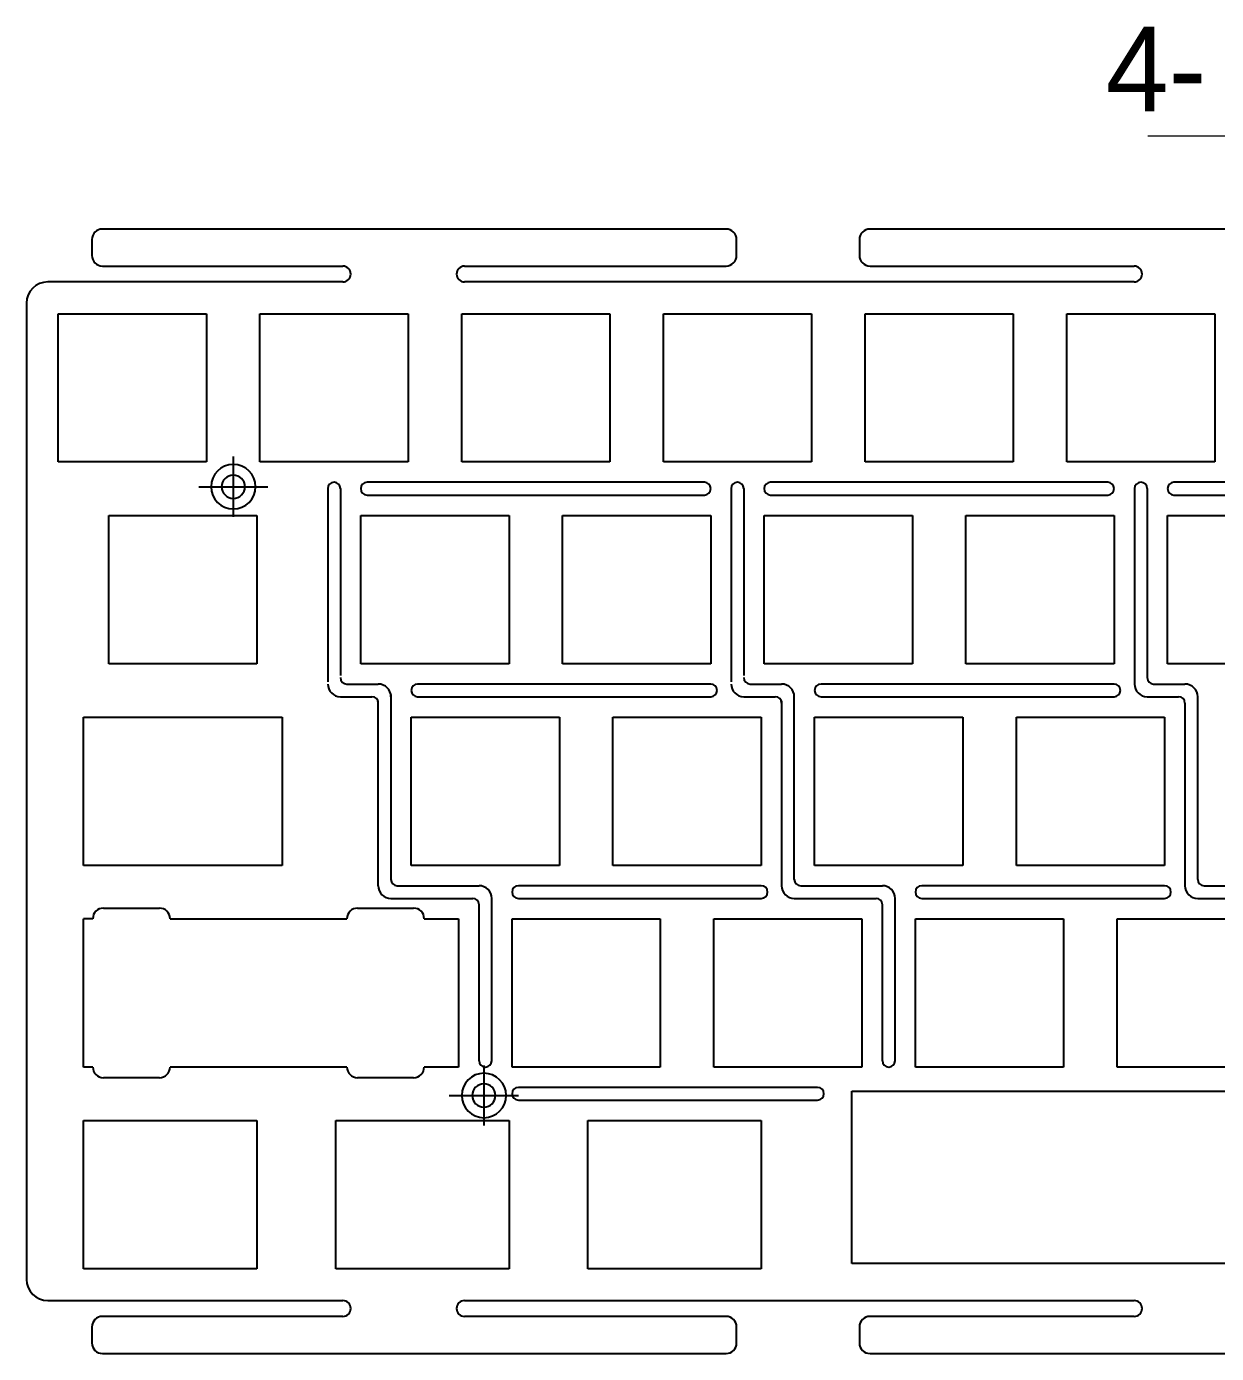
# Model space of a CAD drawing. Header units: millimetres. Extents: x 8 to 313, y 7 to 151.
# Drawn here: x 7.6 to 120, y 6.6 to 131.9 of the extents above; entities that cross this region are included whole.
import ezdxf

# ---------------------------------------------------------------- set-up
doc = ezdxf.new("R2010")
doc.units = ezdxf.units.MM
for name, pattern in [('AI-Linetype-5', [32.019867, 20.012417, -4.002483, 4.002483, -4.002483]), ('AI-Linetype-6', [32.019867, 20.012417, -4.002483, 4.002483, -4.002483]), ('AI-Linetype-7', [32.019867, 20.012417, -4.002483, 4.002483, -4.002483]), ('AI-Linetype-8', [32.019867, 20.012417, -4.002483, 4.002483, -4.002483])]:
    doc.linetypes.add(name, pattern=pattern)
doc.layers.add('01___PRT_ALL_DTM_PLN', color=7, linetype='Continuous')
doc.styles.get("Standard").update_dxf_attribs({"font": 'arial.ttf'})

# ---------------------------------------------------------------- blocks, each defined once
blk = doc.blocks.new('block 3')
at = {"color": 7, "lineweight": 25}
blk.add_lwpolyline([(93.19, 163.36), (93.19, 177.36)], dxfattribs=at)
blk = doc.blocks.new('block 4')
at = {"color": 7, "lineweight": 25}
blk.add_lwpolyline([(96.36, 184.36), (96.36, 182.86)], dxfattribs=at)
blk = doc.blocks.new('block 5')
at = {"color": 7, "lineweight": 25}
blk.add_lwpolyline([(96.36, 81.66), (96.36, 80.16)], dxfattribs=at)
blk = doc.blocks.new('block 6')
at = {"color": 7, "lineweight": 25}
blk.add_lwpolyline([(97.95, 144.31), (97.95, 158.31)], dxfattribs=at)
blk = doc.blocks.new('block 7')
at = {"color": 7, "lineweight": 25}
blk.add_lwpolyline([(107.19, 177.36), (107.19, 163.36)], dxfattribs=at)
blk = doc.blocks.new('block 8')
at = {"color": 7, "lineweight": 25}
blk.add_lwpolyline([(111.95, 158.31), (111.95, 144.31)], dxfattribs=at)
blk = doc.blocks.new('block 9')
at = {"color": 7, "lineweight": 25}
blk.add_lwpolyline([(112.24, 163.36), (112.24, 177.36)], dxfattribs=at)
blk = doc.blocks.new('block 10')
at = {"color": 7, "lineweight": 25}
blk.add_lwpolyline([(121.77, 144.31), (121.77, 158.31)], dxfattribs=at)
blk = doc.blocks.new('block 11')
at = {"color": 7, "lineweight": 25}
blk.add_lwpolyline([(126.24, 177.36), (126.24, 163.36)], dxfattribs=at)
blk = doc.blocks.new('block 12')
at = {"color": 7, "lineweight": 25}
blk.add_lwpolyline([(126.53, 125.26), (126.53, 139.26)], dxfattribs=at)
blk = doc.blocks.new('block 13')
at = {"color": 7, "lineweight": 25}
blk.add_lwpolyline([(131.29, 163.36), (131.29, 177.36)], dxfattribs=at)
blk = doc.blocks.new('block 14')
at = {"color": 7, "lineweight": 25}
blk.add_lwpolyline([(135.77, 158.31), (135.77, 144.31)], dxfattribs=at)
blk = doc.blocks.new('block 15')
at = {"color": 7, "lineweight": 25}
blk.add_lwpolyline([(136.05, 106.21), (136.05, 120.21)], dxfattribs=at)
blk = doc.blocks.new('block 16')
at = {"color": 7, "lineweight": 25}
blk.add_lwpolyline([(140.53, 139.26), (140.53, 125.26)], dxfattribs=at)
blk = doc.blocks.new('block 17')
at = {"color": 7, "lineweight": 25}
blk.add_lwpolyline([(140.82, 144.31), (140.82, 158.31)], dxfattribs=at)
blk = doc.blocks.new('block 18')
at = {"color": 7, "lineweight": 25}
blk.add_lwpolyline([(145.29, 177.36), (145.29, 163.36)], dxfattribs=at)
blk = doc.blocks.new('block 19')
at = {"color": 7, "lineweight": 25}
blk.add_lwpolyline([(145.58, 125.26), (145.58, 139.26)], dxfattribs=at)
blk = doc.blocks.new('block 20')
at = {"color": 7, "lineweight": 25}
blk.add_lwpolyline([(150.05, 120.21), (150.05, 106.21)], dxfattribs=at)
blk = doc.blocks.new('block 21')
at = {"color": 7, "lineweight": 25}
blk.add_lwpolyline([(150.34, 163.36), (150.34, 177.36)], dxfattribs=at)
blk = doc.blocks.new('block 22')
at = {"color": 7, "lineweight": 25}
blk.add_lwpolyline([(154.82, 158.31), (154.82, 144.31)], dxfattribs=at)
blk = doc.blocks.new('block 23')
at = {"color": 7, "lineweight": 25}
blk.add_lwpolyline([(155.1, 106.21), (155.1, 120.21)], dxfattribs=at)
blk = doc.blocks.new('block 24')
at = {"color": 7, "lineweight": 25}
blk.add_lwpolyline([(157.26, 80.16), (157.26, 81.66)], dxfattribs=at)
blk = doc.blocks.new('block 25')
at = {"color": 7, "lineweight": 25}
blk.add_lwpolyline([(157.26, 182.86), (157.26, 184.36)], dxfattribs=at)
blk = doc.blocks.new('block 26')
at = {"color": 7, "lineweight": 25}
blk.add_lwpolyline([(159.58, 139.26), (159.58, 125.26)], dxfattribs=at)
blk = doc.blocks.new('block 27')
at = {"color": 7, "lineweight": 25}
blk.add_lwpolyline([(159.87, 144.31), (159.87, 158.31)], dxfattribs=at)
blk = doc.blocks.new('block 28')
at = {"color": 7, "lineweight": 25}
blk.add_lwpolyline([(164.34, 177.36), (164.34, 163.36)], dxfattribs=at)
blk = doc.blocks.new('block 29')
at = {"color": 7, "lineweight": 25}
blk.add_lwpolyline([(164.63, 125.26), (164.63, 139.26)], dxfattribs=at)
blk = doc.blocks.new('block 31')
at = {"color": 7, "lineweight": 25}
blk.add_lwpolyline([(168.86, 184.36), (168.86, 182.86)], dxfattribs=at)
blk = doc.blocks.new('block 32')
at = {"color": 7, "lineweight": 25}
blk.add_lwpolyline([(168.86, 81.66), (168.86, 80.16)], dxfattribs=at)
blk = doc.blocks.new('block 33')
at = {"color": 7, "lineweight": 25}
blk.add_lwpolyline([(169.1, 120.21), (169.1, 106.21)], dxfattribs=at)
blk = doc.blocks.new('block 34')
at = {"color": 7, "lineweight": 25}
blk.add_lwpolyline([(169.39, 163.36), (169.39, 177.36)], dxfattribs=at)
blk = doc.blocks.new('block 35')
at = {"color": 7, "lineweight": 25}
blk.add_lwpolyline([(173.87, 158.31), (173.87, 144.31)], dxfattribs=at)
blk = doc.blocks.new('block 36')
at = {"color": 7, "lineweight": 25}
blk.add_lwpolyline([(174.15, 106.21), (174.15, 120.21)], dxfattribs=at)
blk = doc.blocks.new('block 37')
at = {"color": 7, "lineweight": 25}
blk.add_lwpolyline([(178.63, 139.26), (178.63, 125.26)], dxfattribs=at)
blk = doc.blocks.new('block 38')
at = {"color": 7, "lineweight": 25}
blk.add_lwpolyline([(178.92, 144.31), (178.92, 158.31)], dxfattribs=at)
blk = doc.blocks.new('block 39')
at = {"color": 7, "lineweight": 25}
blk.add_lwpolyline([(183.39, 177.36), (183.39, 163.36)], dxfattribs=at)
blk = doc.blocks.new('block 40')
at = {"color": 7, "lineweight": 25}
blk.add_lwpolyline([(183.68, 125.26), (183.68, 139.26)], dxfattribs=at)
blk = doc.blocks.new('block 41')
at = {"color": 7, "lineweight": 25}
blk.add_lwpolyline([(188.15, 120.21), (188.15, 106.21)], dxfattribs=at)
blk = doc.blocks.new('block 42')
at = {"color": 7, "lineweight": 25}
blk.add_lwpolyline([(188.44, 163.36), (188.44, 177.36)], dxfattribs=at)
blk = doc.blocks.new('block 43')
at = {"color": 7, "lineweight": 25}
blk.add_lwpolyline([(192.92, 158.31), (192.92, 144.31)], dxfattribs=at)
blk = doc.blocks.new('block 44')
at = {"color": 7, "lineweight": 25}
blk.add_lwpolyline([(193.2, 106.21), (193.2, 120.21)], dxfattribs=at)
blk = doc.blocks.new('block 45')
at = {"color": 7, "lineweight": 25}
blk.add_lwpolyline([(197.68, 139.26), (197.68, 125.26)], dxfattribs=at)
blk = doc.blocks.new('block 46')
at = {"color": 7, "lineweight": 25}
blk.add_lwpolyline([(197.97, 144.31), (197.97, 158.31)], dxfattribs=at)
blk = doc.blocks.new('block 47')
at = {"color": 7, "lineweight": 25}
blk.add_lwpolyline([(97.36, 79.16), (156.26, 79.16)], dxfattribs=at)
blk = doc.blocks.new('block 48')
at = {"color": 7, "lineweight": 25}
blk.add_lwpolyline([(169.86, 79.16), (231.26, 79.16)], dxfattribs=at)
blk = doc.blocks.new('block 56')
at = {"color": 7, "lineweight": 25}
blk.add_lwpolyline([(194.81, 82.66), (169.86, 82.66)], dxfattribs=at)
blk = doc.blocks.new('block 57')
at = {"color": 7, "lineweight": 25}
blk.add_lwpolyline([(156.26, 82.66), (131.56, 82.66)], dxfattribs=at)
blk = doc.blocks.new('block 58')
at = {"color": 7, "lineweight": 25}
blk.add_lwpolyline([(120.06, 82.66), (97.36, 82.66)], dxfattribs=at)
blk = doc.blocks.new('block 61')
at = {"color": 7, "lineweight": 25}
blk.add_lwpolyline([(131.56, 84.16), (194.81, 84.16)], dxfattribs=at)
blk = doc.blocks.new('block 69')
at = {"color": 7, "lineweight": 25}
blk.add_lwpolyline([(202.44, 177.36), (202.44, 163.36)], dxfattribs=at)
blk = doc.blocks.new('block 91')
at = {"color": 7, "lineweight": 25}
blk.add_lwpolyline([(207.2, 106.21), (193.2, 106.21)], dxfattribs=at)
blk = doc.blocks.new('block 92')
at = {"color": 7, "lineweight": 25}
blk.add_lwpolyline([(188.15, 106.21), (174.15, 106.21)], dxfattribs=at)
blk = doc.blocks.new('block 93')
at = {"color": 7, "lineweight": 25}
blk.add_lwpolyline([(169.1, 106.21), (155.1, 106.21)], dxfattribs=at)
blk = doc.blocks.new('block 94')
at = {"color": 7, "lineweight": 25}
blk.add_lwpolyline([(150.05, 106.21), (136.05, 106.21)], dxfattribs=at)
blk = doc.blocks.new('block 95')
at = {"color": 7, "lineweight": 25}
blk.add_lwpolyline([(120.45, 106.21), (103.75, 106.21)], dxfattribs=at)
blk = doc.blocks.new('block 103')
at = {"color": 7, "lineweight": 25}
blk.add_lwpolyline([(136.05, 120.21), (150.05, 120.21)], dxfattribs=at)
blk = doc.blocks.new('block 104')
at = {"color": 7, "lineweight": 25}
blk.add_lwpolyline([(155.1, 120.21), (169.1, 120.21)], dxfattribs=at)
blk = doc.blocks.new('block 105')
at = {"color": 7, "lineweight": 25}
blk.add_lwpolyline([(174.15, 120.21), (188.15, 120.21)], dxfattribs=at)
blk = doc.blocks.new('block 106')
at = {"color": 7, "lineweight": 25}
blk.add_lwpolyline([(193.2, 120.21), (207.2, 120.21)], dxfattribs=at)
blk = doc.blocks.new('block 129')
at = {"color": 7, "lineweight": 25}
blk.add_lwpolyline([(197.68, 125.26), (183.68, 125.26)], dxfattribs=at)
blk = doc.blocks.new('block 130')
at = {"color": 7, "lineweight": 25}
blk.add_lwpolyline([(178.63, 125.26), (164.63, 125.26)], dxfattribs=at)
blk = doc.blocks.new('block 131')
at = {"color": 7, "lineweight": 25}
blk.add_lwpolyline([(159.58, 125.26), (145.58, 125.26)], dxfattribs=at)
blk = doc.blocks.new('block 132')
at = {"color": 7, "lineweight": 25}
blk.add_lwpolyline([(140.53, 125.26), (126.53, 125.26)], dxfattribs=at)
blk = doc.blocks.new('block 141')
at = {"color": 7, "lineweight": 25}
blk.add_lwpolyline([(126.53, 139.26), (140.53, 139.26)], dxfattribs=at)
blk = doc.blocks.new('block 142')
at = {"color": 7, "lineweight": 25}
blk.add_lwpolyline([(145.58, 139.26), (159.58, 139.26)], dxfattribs=at)
blk = doc.blocks.new('block 143')
at = {"color": 7, "lineweight": 25}
blk.add_lwpolyline([(164.63, 139.26), (178.63, 139.26)], dxfattribs=at)
blk = doc.blocks.new('block 144')
at = {"color": 7, "lineweight": 25}
blk.add_lwpolyline([(183.68, 139.26), (197.68, 139.26)], dxfattribs=at)
blk = doc.blocks.new('block 161')
at = {"color": 7, "lineweight": 25}
blk.add_lwpolyline([(211.97, 144.31), (197.97, 144.31)], dxfattribs=at)
blk = doc.blocks.new('block 162')
at = {"color": 7, "lineweight": 25}
blk.add_lwpolyline([(192.92, 144.31), (178.92, 144.31)], dxfattribs=at)
blk = doc.blocks.new('block 163')
at = {"color": 7, "lineweight": 25}
blk.add_lwpolyline([(173.87, 144.31), (159.87, 144.31)], dxfattribs=at)
blk = doc.blocks.new('block 164')
at = {"color": 7, "lineweight": 25}
blk.add_lwpolyline([(154.82, 144.31), (140.82, 144.31)], dxfattribs=at)
blk = doc.blocks.new('block 165')
at = {"color": 7, "lineweight": 25}
blk.add_lwpolyline([(135.77, 144.31), (121.77, 144.31)], dxfattribs=at)
blk = doc.blocks.new('block 166')
at = {"color": 7, "lineweight": 25}
blk.add_lwpolyline([(111.95, 144.31), (97.95, 144.31)], dxfattribs=at)
blk = doc.blocks.new('block 178')
at = {"color": 7, "lineweight": 25}
blk.add_lwpolyline([(97.95, 158.31), (111.95, 158.31)], dxfattribs=at)
blk = doc.blocks.new('block 179')
at = {"color": 7, "lineweight": 25}
blk.add_lwpolyline([(121.77, 158.31), (135.77, 158.31)], dxfattribs=at)
blk = doc.blocks.new('block 180')
at = {"color": 7, "lineweight": 25}
blk.add_lwpolyline([(140.82, 158.31), (154.82, 158.31)], dxfattribs=at)
blk = doc.blocks.new('block 181')
at = {"color": 7, "lineweight": 25}
blk.add_lwpolyline([(159.87, 158.31), (173.87, 158.31)], dxfattribs=at)
blk = doc.blocks.new('block 182')
at = {"color": 7, "lineweight": 25}
blk.add_lwpolyline([(178.92, 158.31), (192.92, 158.31)], dxfattribs=at)
blk = doc.blocks.new('block 183')
at = {"color": 7, "lineweight": 25}
blk.add_lwpolyline([(197.97, 158.31), (211.97, 158.31)], dxfattribs=at)
blk = doc.blocks.new('block 200')
at = {"color": 7, "lineweight": 25}
blk.add_lwpolyline([(202.44, 163.36), (188.44, 163.36)], dxfattribs=at)
blk = doc.blocks.new('block 201')
at = {"color": 7, "lineweight": 25}
blk.add_lwpolyline([(183.39, 163.36), (169.39, 163.36)], dxfattribs=at)
blk = doc.blocks.new('block 202')
at = {"color": 7, "lineweight": 25}
blk.add_lwpolyline([(164.34, 163.36), (150.34, 163.36)], dxfattribs=at)
blk = doc.blocks.new('block 203')
at = {"color": 7, "lineweight": 25}
blk.add_lwpolyline([(145.29, 163.36), (131.29, 163.36)], dxfattribs=at)
blk = doc.blocks.new('block 204')
at = {"color": 7, "lineweight": 25}
blk.add_lwpolyline([(126.24, 163.36), (112.24, 163.36)], dxfattribs=at)
blk = doc.blocks.new('block 205')
at = {"color": 7, "lineweight": 25}
blk.add_lwpolyline([(107.19, 163.36), (93.19, 163.36)], dxfattribs=at)
blk = doc.blocks.new('block 211')
at = {"color": 7, "lineweight": 25}
blk.add_lwpolyline([(93.19, 177.36), (107.19, 177.36)], dxfattribs=at)
blk = doc.blocks.new('block 212')
at = {"color": 7, "lineweight": 25}
blk.add_lwpolyline([(112.24, 177.36), (126.24, 177.36)], dxfattribs=at)
blk = doc.blocks.new('block 213')
at = {"color": 7, "lineweight": 25}
blk.add_lwpolyline([(131.29, 177.36), (145.29, 177.36)], dxfattribs=at)
blk = doc.blocks.new('block 214')
at = {"color": 7, "lineweight": 25}
blk.add_lwpolyline([(150.34, 177.36), (164.34, 177.36)], dxfattribs=at)
blk = doc.blocks.new('block 215')
at = {"color": 7, "lineweight": 25}
blk.add_lwpolyline([(169.39, 177.36), (183.39, 177.36)], dxfattribs=at)
blk = doc.blocks.new('block 216')
at = {"color": 7, "lineweight": 25}
blk.add_lwpolyline([(188.44, 177.36), (202.44, 177.36)], dxfattribs=at)
blk = doc.blocks.new('block 234')
at = {"color": 7, "lineweight": 25}
blk.add_lwpolyline([(194.81, 180.36), (131.56, 180.36)], dxfattribs=at)
blk = doc.blocks.new('block 235')
at = {"color": 7, "lineweight": 25}
blk.add_lwpolyline([(97.36, 181.86), (120.06, 181.86)], dxfattribs=at)
blk = doc.blocks.new('block 236')
at = {"color": 7, "lineweight": 25}
blk.add_lwpolyline([(131.56, 181.86), (156.26, 181.86)], dxfattribs=at)
blk = doc.blocks.new('block 237')
at = {"color": 7, "lineweight": 25}
blk.add_lwpolyline([(169.86, 181.86), (194.81, 181.86)], dxfattribs=at)
blk = doc.blocks.new('block 245')
at = {"color": 7, "lineweight": 25}
blk.add_lwpolyline([(231.26, 185.36), (169.86, 185.36)], dxfattribs=at)
blk = doc.blocks.new('block 246')
at = {"color": 7, "lineweight": 25}
blk.add_lwpolyline([(156.26, 185.36), (97.36, 185.36)], dxfattribs=at)
blk = doc.blocks.new('block 288')
at = {"color": 7, "lineweight": 25}
blk.add_open_spline([(97.36, 82.66), (96.81, 82.66), (96.36, 82.22), (96.36, 81.66)], degree=3, dxfattribs=at)
blk = doc.blocks.new('block 289')
at = {"color": 7, "lineweight": 25}
blk.add_open_spline([(96.36, 80.16), (96.36, 79.61), (96.81, 79.16), (97.36, 79.16)], degree=3, dxfattribs=at)
blk = doc.blocks.new('block 290')
at = {"color": 7, "lineweight": 25}
blk.add_open_spline([(156.26, 79.16), (156.82, 79.16), (157.26, 79.61), (157.26, 80.16)], degree=3, dxfattribs=at)
blk = doc.blocks.new('block 291')
at = {"color": 7, "lineweight": 25}
blk.add_open_spline([(157.26, 81.66), (157.26, 82.22), (156.82, 82.66), (156.26, 82.66)], degree=3, dxfattribs=at)
blk = doc.blocks.new('block 292')
at = {"color": 7, "lineweight": 25}
blk.add_open_spline([(120.06, 82.66), (120.48, 82.66), (120.81, 83), (120.81, 83.41), (120.81, 83.83), (120.48, 84.16), (120.06, 84.16)], degree=3, knots=[0, 0, 0, 0, 1, 1, 1, 2, 2, 2, 2], dxfattribs=at)
blk = doc.blocks.new('block 293')
at = {"color": 7, "lineweight": 25}
blk.add_open_spline([(131.56, 84.16), (131.15, 84.16), (130.81, 83.83), (130.81, 83.41), (130.81, 83), (131.15, 82.66), (131.56, 82.66)], degree=3, knots=[0, 0, 0, 0, 1, 1, 1, 2, 2, 2, 2], dxfattribs=at)
blk = doc.blocks.new('block 294')
at = {"color": 7, "lineweight": 25}
blk.add_open_spline([(169.86, 82.66), (169.31, 82.66), (168.86, 82.22), (168.86, 81.66)], degree=3, dxfattribs=at)
blk = doc.blocks.new('block 295')
at = {"color": 7, "lineweight": 25}
blk.add_open_spline([(168.86, 80.16), (168.86, 79.61), (169.31, 79.16), (169.86, 79.16)], degree=3, dxfattribs=at)
blk = doc.blocks.new('block 300')
at = {"color": 7, "lineweight": 25}
blk.add_open_spline([(194.81, 82.66), (195.23, 82.66), (195.56, 83), (195.56, 83.41), (195.56, 83.83), (195.23, 84.16), (194.81, 84.16)], degree=3, knots=[0, 0, 0, 0, 1, 1, 1, 2, 2, 2, 2], dxfattribs=at)
blk = doc.blocks.new('block 304')
at = {"color": 7, "lineweight": 25}
blk.add_open_spline([(169.86, 185.36), (169.31, 185.36), (168.86, 184.92), (168.86, 184.36)], degree=3, dxfattribs=at)
blk = doc.blocks.new('block 305')
at = {"color": 7, "lineweight": 25}
blk.add_open_spline([(168.86, 182.86), (168.86, 182.31), (169.31, 181.86), (169.86, 181.86)], degree=3, dxfattribs=at)
blk = doc.blocks.new('block 306')
at = {"color": 7, "lineweight": 25}
blk.add_open_spline([(156.26, 181.86), (156.82, 181.86), (157.26, 182.31), (157.26, 182.86)], degree=3, dxfattribs=at)
blk = doc.blocks.new('block 307')
at = {"color": 7, "lineweight": 25}
blk.add_open_spline([(157.26, 184.36), (157.26, 184.92), (156.82, 185.36), (156.26, 185.36)], degree=3, dxfattribs=at)
blk = doc.blocks.new('block 308')
at = {"color": 7, "lineweight": 25}
blk.add_open_spline([(97.36, 185.36), (96.81, 185.36), (96.36, 184.92), (96.36, 184.36)], degree=3, dxfattribs=at)
blk = doc.blocks.new('block 309')
at = {"color": 7, "lineweight": 25}
blk.add_open_spline([(96.36, 182.86), (96.36, 182.31), (96.81, 181.86), (97.36, 181.86)], degree=3, dxfattribs=at)
blk = doc.blocks.new('block 312')
at = {"color": 7, "lineweight": 25}
blk.add_open_spline([(194.81, 180.36), (195.23, 180.36), (195.56, 180.7), (195.56, 181.11), (195.56, 181.53), (195.23, 181.86), (194.81, 181.86)], degree=3, knots=[0, 0, 0, 0, 1, 1, 1, 2, 2, 2, 2], dxfattribs=at)
blk = doc.blocks.new('block 313')
at = {"color": 7, "lineweight": 25}
blk.add_open_spline([(131.56, 181.86), (131.15, 181.86), (130.81, 181.53), (130.81, 181.11), (130.81, 180.7), (131.15, 180.36), (131.56, 180.36)], degree=3, knots=[0, 0, 0, 0, 1, 1, 1, 2, 2, 2, 2], dxfattribs=at)
blk = doc.blocks.new('block 314')
at = {"color": 7, "lineweight": 25}
blk.add_open_spline([(120.06, 180.36), (120.48, 180.36), (120.81, 180.7), (120.81, 181.11), (120.81, 181.53), (120.48, 181.86), (120.06, 181.86)], degree=3, knots=[0, 0, 0, 0, 1, 1, 1, 2, 2, 2, 2], dxfattribs=at)
blk = doc.blocks.new('block 371')
at = {"color": 7, "lineweight": 25}
blk.add_lwpolyline([(95.57, 87.16), (95.57, 101.16)], dxfattribs=at)
blk = doc.blocks.new('block 372')
at = {"color": 7, "lineweight": 25}
blk.add_lwpolyline([(119.39, 87.16), (119.39, 101.16)], dxfattribs=at)
blk = doc.blocks.new('block 373')
at = {"color": 7, "lineweight": 25}
blk.add_lwpolyline([(143.2, 87.16), (143.2, 101.16)], dxfattribs=at)
blk = doc.blocks.new('block 377')
at = {"color": 7, "lineweight": 25}
blk.add_lwpolyline([(159.58, 87.16), (143.2, 87.16)], dxfattribs=at)
blk = doc.blocks.new('block 378')
at = {"color": 7, "lineweight": 25}
blk.add_lwpolyline([(135.77, 87.16), (119.39, 87.16)], dxfattribs=at)
blk = doc.blocks.new('block 379')
at = {"color": 7, "lineweight": 25}
blk.add_lwpolyline([(111.95, 87.16), (95.57, 87.16)], dxfattribs=at)
blk = doc.blocks.new('block 381')
at = {"color": 7, "lineweight": 25}
blk.add_lwpolyline([(95.57, 101.16), (111.95, 101.16)], dxfattribs=at)
blk = doc.blocks.new('block 382')
at = {"color": 7, "lineweight": 25}
blk.add_lwpolyline([(119.39, 101.16), (135.77, 101.16)], dxfattribs=at)
blk = doc.blocks.new('block 383')
at = {"color": 7, "lineweight": 25}
blk.add_lwpolyline([(143.2, 101.16), (159.58, 101.16)], dxfattribs=at)
blk = doc.blocks.new('block 390')
at = {"color": 7, "lineweight": 25}
blk.add_lwpolyline([(102.75, 105.21), (97.45, 105.21)], dxfattribs=at)
blk = doc.blocks.new('block 409')
at = {"color": 7, "lineweight": 25}
blk.add_lwpolyline([(126.75, 105.21), (121.45, 105.21)], dxfattribs=at)
blk = doc.blocks.new('block 410')
at = {"color": 7, "lineweight": 25}
blk.add_open_spline([(126.75, 105.21), (127.3, 105.21), (127.75, 105.66), (127.75, 106.21)], degree=3, dxfattribs=at)
blk = doc.blocks.new('block 411')
at = {"color": 7, "lineweight": 25}
blk.add_open_spline([(120.45, 106.21), (120.45, 105.66), (120.9, 105.21), (121.45, 105.21)], degree=3, dxfattribs=at)
blk = doc.blocks.new('block 412')
at = {"color": 7, "lineweight": 25}
blk.add_open_spline([(102.75, 105.21), (103.3, 105.21), (103.75, 105.66), (103.75, 106.21)], degree=3, dxfattribs=at)
blk = doc.blocks.new('block 413')
at = {"color": 7, "lineweight": 25}
blk.add_open_spline([(96.45, 106.21), (96.45, 105.66), (96.9, 105.21), (97.45, 105.21)], degree=3, dxfattribs=at)
blk = doc.blocks.new('block 414')
at = {"color": 7, "lineweight": 25}
blk.add_lwpolyline([(131, 120.21), (131, 106.21)], dxfattribs=at)
blk = doc.blocks.new('block 415')
at = {"color": 7, "lineweight": 25}
blk.add_lwpolyline([(131, 106.21), (127.75, 106.21)], dxfattribs=at)
blk = doc.blocks.new('block 416')
at = {"color": 7, "lineweight": 25}
blk.add_lwpolyline([(96.45, 106.21), (95.57, 106.21)], dxfattribs=at)
blk = doc.blocks.new('block 417')
at = {"color": 7, "lineweight": 25}
blk.add_lwpolyline([(95.57, 106.21), (95.57, 120.21)], dxfattribs=at)
blk = doc.blocks.new('block 444')
at = {"color": 7, "lineweight": 25}
blk.add_lwpolyline([(95.57, 125.26), (95.57, 139.26)], dxfattribs=at)
blk = doc.blocks.new('block 445')
at = {"color": 7, "lineweight": 25}
blk.add_lwpolyline([(114.34, 125.26), (95.57, 125.26)], dxfattribs=at)
blk = doc.blocks.new('block 446')
at = {"color": 7, "lineweight": 25}
blk.add_lwpolyline([(95.57, 139.26), (114.34, 139.26)], dxfattribs=at)
blk = doc.blocks.new('block 447')
at = {"color": 7, "lineweight": 25}
blk.add_lwpolyline([(114.34, 139.26), (114.34, 125.26)], dxfattribs=at)
blk = doc.blocks.new('block 448')
at = {"color": 7, "lineweight": 25}
blk.add_lwpolyline([(111.95, 101.16), (111.95, 87.16)], dxfattribs=at)
blk = doc.blocks.new('block 449')
at = {"color": 7, "lineweight": 25}
blk.add_lwpolyline([(135.77, 101.16), (135.77, 87.16)], dxfattribs=at)
blk = doc.blocks.new('block 450')
at = {"color": 7, "lineweight": 25}
blk.add_lwpolyline([(159.58, 101.16), (159.58, 87.16)], dxfattribs=at)
blk = doc.blocks.new('block 666')
at = {"layer": 'Defpoints', "lineweight": 0}
blk.add_lwpolyline([(97.36, 185.36), (97.36, 185.36)], dxfattribs=at)
blk = doc.blocks.new('block 667')
at = {"layer": 'Defpoints', "lineweight": 0}
blk.add_lwpolyline([(97.36, 79.16), (97.36, 79.16)], dxfattribs=at)
blk = doc.blocks.new('block 692')
at = {"layer": '01___PRT_ALL_DTM_PLN', "color": 4, "lineweight": 25}
blk.add_open_spline([(131.29, 103.53), (131.29, 104.69), (132.23, 105.63), (133.39, 105.63), (134.55, 105.63), (135.49, 104.69), (135.49, 103.53), (135.49, 102.37), (134.55, 101.43), (133.39, 101.43), (132.23, 101.43), (131.29, 102.37), (131.29, 103.53)], degree=3, knots=[0, 0, 0, 0, 1, 1, 1, 2, 2, 2, 3, 3, 3, 4, 4, 4, 4], dxfattribs=at)
blk = doc.blocks.new('block 693')
at = {"layer": '01___PRT_ALL_DTM_PLN', "color": 4, "lineweight": 25}
blk.add_open_spline([(132.29, 103.53), (132.29, 104.14), (132.78, 104.63), (133.39, 104.63), (133.99, 104.63), (134.49, 104.14), (134.49, 103.53), (134.49, 102.92), (133.99, 102.43), (133.39, 102.43), (132.78, 102.43), (132.29, 102.92), (132.29, 103.53)], degree=3, knots=[0, 0, 0, 0, 1, 1, 1, 2, 2, 2, 3, 3, 3, 4, 4, 4, 4], dxfattribs=at)
blk = doc.blocks.new('block 694')
at = {"layer": '01___PRT_ALL_DTM_PLN', "color": 4, "lineweight": 25}
blk.add_open_spline([(107.62, 161.02), (107.62, 162.18), (108.56, 163.12), (109.72, 163.12), (110.88, 163.12), (111.82, 162.18), (111.82, 161.02), (111.82, 159.86), (110.88, 158.92), (109.72, 158.92), (108.56, 158.92), (107.62, 159.86), (107.62, 161.02)], degree=3, knots=[0, 0, 0, 0, 1, 1, 1, 2, 2, 2, 3, 3, 3, 4, 4, 4, 4], dxfattribs=at)
blk = doc.blocks.new('block 695')
at = {"layer": '01___PRT_ALL_DTM_PLN', "color": 4, "lineweight": 25}
blk.add_open_spline([(108.62, 161.02), (108.62, 161.63), (109.11, 162.12), (109.72, 162.12), (110.32, 162.12), (110.82, 161.63), (110.82, 161.02), (110.82, 160.41), (110.32, 159.92), (109.72, 159.92), (109.11, 159.92), (108.62, 160.41), (108.62, 161.02)], degree=3, knots=[0, 0, 0, 0, 1, 1, 1, 2, 2, 2, 3, 3, 3, 4, 4, 4, 4], dxfattribs=at)
blk = doc.blocks.new('block 704')
at = {"layer": '01___PRT_ALL_DTM_PLN', "color": 4, "linetype": 'AI-Linetype-5', "lineweight": 25}
blk.add_lwpolyline([(130.12, 103.53), (136.65, 103.53)], dxfattribs=at)
blk = doc.blocks.new('block 705')
at = {"layer": '01___PRT_ALL_DTM_PLN', "color": 4, "linetype": 'AI-Linetype-6', "lineweight": 25}
blk.add_lwpolyline([(133.39, 106.37), (133.39, 100.68)], dxfattribs=at)
blk = doc.blocks.new('block 706')
at = {"layer": '01___PRT_ALL_DTM_PLN', "color": 4, "linetype": 'AI-Linetype-7', "lineweight": 25}
blk.add_lwpolyline([(106.45, 161.02), (112.98, 161.02)], dxfattribs=at)
blk = doc.blocks.new('block 707')
at = {"layer": '01___PRT_ALL_DTM_PLN', "color": 4, "linetype": 'AI-Linetype-8', "lineweight": 25}
blk.add_lwpolyline([(109.72, 163.87), (109.72, 158.18)], dxfattribs=at)
blk = doc.blocks.new('block 674')
at = {"layer": '01___PRT_ALL_DTM_PLN', "color": 7, "lineweight": 15}
blk.add_lwpolyline([(196.09, 194.17), (327.51, 194.17)], dxfattribs=at)
blk = doc.blocks.new('block 677')
at = {"layer": '01___PRT_ALL_DTM_PLN', "color": 7, "insert": (192.12, 196.48), "char_height": 8, "attachment_point": 7}
blk.add_mtext('\\fAdobe Song Std L|b0|i0|c0|p34;\\W1;4-', dxfattribs=at)

msp = doc.modelspace()

# ---------------------------------------------------------------- linework, layer by layer
for p, q in [((37.48, 107.77), (9.61, 107.77)), ((7.61, 105.77), (7.61, 13.57)), ((36.06, 88.25), (36.06, 70)), ((36.66, 88.85), (36.66, 88.85)), ((37.26, 88.25), (37.26, 70.6)), ((39.18, 88.25), (39.18, 88.25)), ((71.63, 88.85), (39.78, 88.85)), ((72.23, 88.25), (72.23, 88.25)), ((74.16, 88.25), (74.16, 70)), ((74.76, 88.85), (74.76, 88.85)), ((75.36, 88.25), (75.36, 70.6)), ((77.28, 88.25), (77.28, 88.25)), ((109.73, 88.85), (77.88, 88.85)), ((110.33, 88.25), (110.33, 88.25)), ((112.26, 88.25), (112.26, 69.8)), ((112.86, 88.85), (112.86, 88.85)), ((113.46, 88.25), (113.46, 70.4)), ((115.38, 88.25), (115.38, 88.25)), ((147.83, 88.85), (115.98, 88.85)), ((39.78, 87.65), (71.63, 87.65)), ((77.88, 87.65), (109.73, 87.65)), ((115.98, 87.65), (147.83, 87.65)), ((37.86, 69.8), (40.83, 69.8)), ((72.23, 69.8), (44.55, 69.8)), ((72.83, 69.2), (72.83, 69.2)), ((75.96, 69.8), (78.93, 69.8)), ((82.05, 69.2), (82.05, 69.2)), ((110.33, 69.8), (82.65, 69.8)), ((110.93, 69.2), (110.93, 69.2)), ((114.06, 69.8), (117.03, 69.8)), ((37.26, 68.6), (40.23, 68.6)), ((40.83, 50.75), (40.83, 68.2)), ((42.03, 68.8), (42.03, 51.35)), ((44.55, 68.6), (72.23, 68.6)), ((75.36, 68.6), (78.33, 68.6)), ((78.93, 68.2), (78.93, 50.75)), ((80.13, 51.35), (80.13, 68.8)), ((82.65, 68.6), (110.33, 68.6)), ((113.46, 68.6), (116.43, 68.6)), ((117.03, 68), (117.03, 50.75)), ((118.23, 51.35), (118.23, 68.6)), ((42.63, 50.75), (50.35, 50.75)), ((77, 50.75), (54.07, 50.75)), ((77.6, 50.15), (77.6, 50.15)), ((80.73, 50.75), (88.45, 50.75)), ((115.1, 50.75), (92.17, 50.75)), ((115.7, 50.15), (115.7, 50.15)), ((118.83, 50.75), (126.55, 50.75)), ((42.03, 49.55), (49.75, 49.55)), ((50.35, 34.22), (50.35, 48.95)), ((51.55, 34.22), (51.55, 49.55)), ((54.07, 49.55), (77, 49.55)), ((80.13, 49.55), (87.85, 49.55)), ((88.45, 34.22), (88.45, 48.95)), ((89.65, 34.22), (89.65, 49.55)), ((92.17, 49.55), (115.1, 49.55)), ((118.23, 49.55), (125.95, 49.55)), ((13.87, 47.62), (12.99, 47.62)), ((21.17, 47.62), (37.87, 47.62)), ((45.17, 47.62), (48.42, 47.62)), ((50.95, 33.62), (50.95, 33.62)), ((89.05, 33.62), (89.05, 33.62)), ((82.33, 31.7), (54.07, 31.7)), ((85.55, 15.07), (85.55, 31.34)), ((85.55, 31.34), (127.05, 31.34)), ((53.47, 31.1), (53.47, 31.1)), ((54.07, 30.5), (82.33, 30.5)), ((82.93, 31.1), (82.93, 31.1)), ((127.05, 15.07), (85.55, 15.07)), ((9.61, 11.57), (37.48, 11.57))]:
    msp.add_line(p, q)
for centre, radius, start, end in [((9.61, 105.77), 2, 90, 180), ((36.66, 88.25), 0.6, 90, 180), ((36.66, 88.25), 0.6, 0, 90), ((39.78, 88.25), 0.6, 90, 180), ((39.78, 88.25), 0.6, 180, 270), ((71.63, 88.25), 0.6, 0, 90), ((71.63, 88.25), 0.6, 270, 0), ((74.76, 88.25), 0.6, 90, 180), ((74.76, 88.25), 0.6, 0, 90), ((77.88, 88.25), 0.6, 90, 180), ((77.88, 88.25), 0.6, 180, 270), ((109.73, 88.25), 0.6, 0, 90), ((109.73, 88.25), 0.6, 270, 0), ((112.86, 88.25), 0.6, 90, 180), ((112.86, 88.25), 0.6, 0, 90), ((115.98, 88.25), 0.6, 90, 180), ((115.98, 88.25), 0.6, 180, 270), ((37.86, 70.4), 0.6, 180, 270), ((75.96, 70.4), 0.6, 180, 270), ((114.06, 70.4), 0.6, 180, 270), ((37.26, 69.8), 1.2, 180, 270), ((40.83, 68.6), 1.2, 0, 90), ((44.55, 69.2), 0.6, 90, 180), ((44.55, 69.2), 0.6, 180, 270), ((72.23, 69.2), 0.6, 0, 90), ((72.23, 69.2), 0.6, 270, 0), ((75.36, 69.8), 1.2, 180, 270), ((78.93, 68.6), 1.2, 0, 90), ((82.65, 69.2), 0.6, 90, 180), ((82.65, 69.2), 0.6, 180, 270), ((110.33, 69.2), 0.6, 0, 90), ((110.33, 69.2), 0.6, 270, 0), ((113.46, 69.8), 1.2, 180, 270), ((117.03, 68.6), 1.2, 0, 90), ((40.23, 68), 0.6, 0, 90), ((78.33, 68), 0.6, 0, 90), ((116.43, 68), 0.6, 0, 90), ((42.03, 50.75), 1.2, 180, 270), ((42.63, 51.35), 0.6, 180, 270), ((50.35, 49.55), 1.2, 0, 90), ((54.07, 50.15), 0.6, 90, 180), ((54.07, 50.15), 0.6, 180, 270), ((77, 50.15), 0.6, 0, 90), ((77, 50.15), 0.6, 270, 0), ((80.13, 50.75), 1.2, 180, 270), ((80.73, 51.35), 0.6, 180, 270), ((88.45, 49.55), 1.2, 0, 90), ((92.17, 50.15), 0.6, 90, 180), ((92.17, 50.15), 0.6, 180, 270), ((115.1, 50.15), 0.6, 0, 90), ((115.1, 50.15), 0.6, 270, 0), ((118.23, 50.75), 1.2, 180, 270), ((118.83, 51.35), 0.6, 180, 270), ((49.75, 48.95), 0.6, 0, 90), ((87.85, 48.95), 0.6, 0, 90), ((50.95, 34.22), 0.6, 180, 270), ((50.95, 34.22), 0.6, 270, 0), ((89.05, 34.22), 0.6, 180, 270), ((89.05, 34.22), 0.6, 270, 0), ((54.07, 31.1), 0.6, 90, 180), ((82.33, 31.1), 0.6, 0, 90), ((54.07, 31.1), 0.6, 180, 270), ((82.33, 31.1), 0.6, 270, 0), ((9.61, 13.57), 2, 180, 270)]:
    msp.add_arc(centre, radius, start, end)

# ---------------------------------------------------------------- block references
for name in ['block 308', 'block 4', 'block 246', 'block 307', 'block 25', 'block 304', 'block 31', 'block 245', 'block 309', 'block 235', 'block 314', 'block 313', 'block 236', 'block 306', 'block 305', 'block 237', 'block 312', 'block 234', 'block 3', 'block 211', 'block 7', 'block 9', 'block 212', 'block 11', 'block 13', 'block 213', 'block 18', 'block 21', 'block 214', 'block 28', 'block 34', 'block 215', 'block 39', 'block 42', 'block 216', 'block 69', 'block 205', 'block 204', 'block 203', 'block 202', 'block 201', 'block 200', 'block 6', 'block 178', 'block 8', 'block 10', 'block 179', 'block 14', 'block 17', 'block 180', 'block 22', 'block 27', 'block 181', 'block 35', 'block 38', 'block 182', 'block 43', 'block 46', 'block 183', 'block 166', 'block 165', 'block 164', 'block 163', 'block 162', 'block 161', 'block 444', 'block 446', 'block 447', 'block 12', 'block 141', 'block 16', 'block 19', 'block 142', 'block 26', 'block 29', 'block 143', 'block 37', 'block 40', 'block 144', 'block 45', 'block 445', 'block 132', 'block 131', 'block 130', 'block 129', 'block 417', 'block 414', 'block 15', 'block 103', 'block 20', 'block 23', 'block 104', 'block 33', 'block 36', 'block 105', 'block 41', 'block 44', 'block 106', 'block 416', 'block 413', 'block 390', 'block 412', 'block 95', 'block 411', 'block 409', 'block 410', 'block 415', 'block 94', 'block 93', 'block 92', 'block 91', 'block 371', 'block 381', 'block 448', 'block 372', 'block 382', 'block 449', 'block 373', 'block 383', 'block 450', 'block 379', 'block 378', 'block 377', 'block 292', 'block 293', 'block 61', 'block 300', 'block 288', 'block 58', 'block 57', 'block 291', 'block 294', 'block 56', 'block 5', 'block 24', 'block 32', 'block 289', 'block 290', 'block 295', 'block 47', 'block 48']:
    msp.add_blockref(name, (-82.58, -72.59))
at = {"rotation": 180}
for name in ['block 410', 'block 409', 'block 411', 'block 412', 'block 390', 'block 413']:
    msp.add_blockref(name, (141.62, 153.84), dxfattribs=at)
at = {"layer": '01___PRT_ALL_DTM_PLN'}
for name in ['block 677', 'block 674', 'block 694', 'block 707', 'block 695', 'block 706', 'block 692', 'block 705', 'block 693', 'block 704']:
    msp.add_blockref(name, (-82.58, -72.59), dxfattribs=at)
at = {"layer": 'Defpoints'}
for name in ['block 666', 'block 667']:
    msp.add_blockref(name, (-82.58, -72.59), dxfattribs=at)

doc.saveas('drawing.dxf')
